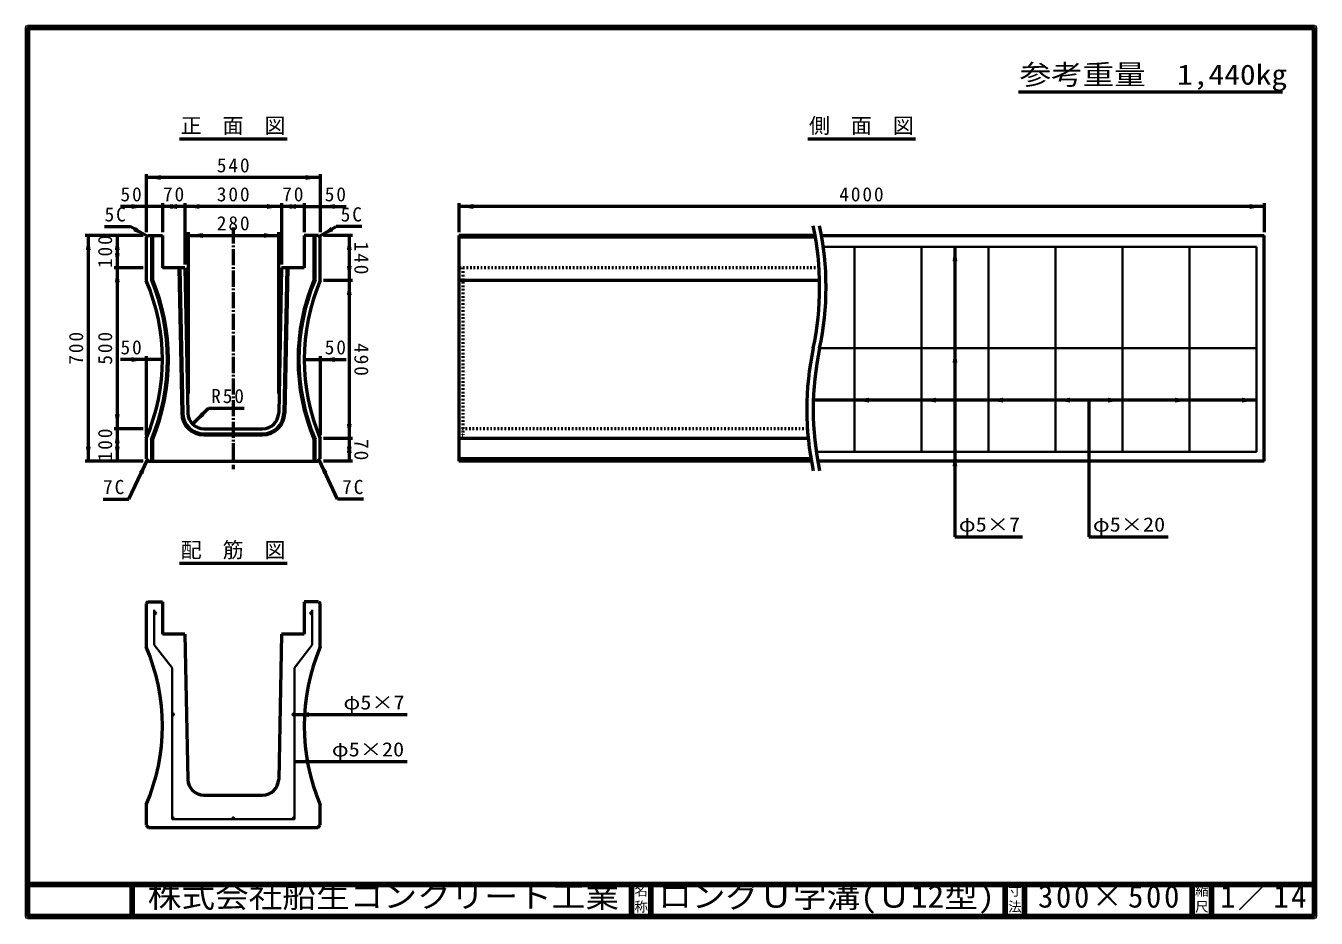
# Model space of a CAD drawing. Units: millimetres, scale not verified. Extents: x 100 to 4105, y 100 to 2870.
import ezdxf
from ezdxf.enums import TextEntityAlignment as Align

# ---------------------------------------------------------------- set-up
doc = ezdxf.new("R2010")
doc.units = ezdxf.units.MM
doc.header["$LTSCALE"] = 5
doc.linetypes.add('USER1', pattern=[13.4, 10, -1.2, 1, -1.2])
doc.linetypes.add('USER2', pattern=[2.2, 1, -1.2])
doc.layers.add('V-nasSTD', color=7, linetype='Continuous', lineweight=50)
doc.styles.add('ＭＳ ゴシック', font='')
doc.styles.get('ＭＳ ゴシック').set_extended_font_data('MS Gothic')

msp = doc.modelspace()

# ---------------------------------------------------------------- hatches: boundary and pattern name
at = {"layer": 'V-nasSTD'}
for points in [[(518.846, 2406.605), (473.846, 2399.105), (518.846, 2391.605)], [(968.846, 2391.605), (1013.846, 2399.105), (968.846, 2406.605)], [(428.846, 2301.605), (473.846, 2309.105), (428.846, 2316.605)], [(568.846, 2316.605), (523.846, 2309.105), (568.846, 2301.605)], [(548.846, 2301.605), (593.846, 2309.105), (548.846, 2316.605)], [(638.846, 2316.605), (593.846, 2309.105), (638.846, 2301.605)], [(848.846, 2301.605), (893.846, 2309.105), (848.846, 2316.605)], [(938.846, 2316.605), (893.846, 2309.105), (938.846, 2301.605)], [(918.846, 2301.605), (963.846, 2309.105), (918.846, 2316.605)], [(1058.846, 2301.605), (1013.846, 2309.105), (1058.846, 2316.605)], [(1488.846, 2316.605), (1443.846, 2309.105), (1488.846, 2301.605)], [(3898.846, 2301.605), (3943.846, 2309.105), (3898.846, 2316.605)], [(441.125, 2245.6), (476.346, 2216.605), (433.625, 2232.61)], [(1046.567, 2245.6), (1011.346, 2216.605), (1054.067, 2232.61)], [(286.346, 2174.105), (293.846, 2219.105), (301.346, 2174.105)], [(376.346, 2174.105), (383.846, 2219.105), (391.346, 2174.105)], [(648.845, 2226.605), (603.845, 2219.105), (648.845, 2211.605)], [(838.845, 2211.605), (883.845, 2219.105), (838.845, 2226.605)], [(1096.346, 2174.105), (1103.846, 2219.105), (1111.346, 2174.105)], [(391.346, 2164.105), (383.846, 2119.105), (376.346, 2164.105)], [(2976.346, 2139.105), (2983.846, 2184.105), (2991.346, 2139.105)], [(1111.346, 2124.105), (1103.846, 2079.105), (1096.346, 2124.105)], [(376.346, 2074.105), (383.846, 2119.105), (391.346, 2074.105)], [(1096.346, 2034.105), (1103.846, 2079.105), (1111.346, 2034.105)], [(2976.346, 1824.105), (2983.846, 1869.105), (2991.346, 1824.105)], [(428.846, 1841.605), (473.846, 1834.105), (428.846, 1826.605)], [(1058.846, 1841.605), (1013.846, 1834.105), (1058.846, 1826.605)], [(2716.846, 1700.605), (2671.846, 1708.105), (2716.846, 1715.605)], [(2924.846, 1700.605), (2879.846, 1708.105), (2924.846, 1715.605)], [(3132.846, 1700.605), (3087.846, 1708.105), (3132.846, 1715.605)], [(3340.846, 1700.605), (3295.846, 1708.105), (3340.846, 1715.605)], [(3458.846, 1715.605), (3503.846, 1708.105), (3458.846, 1700.605)], [(3666.846, 1715.605), (3711.846, 1708.105), (3666.846, 1700.605)], [(3874.846, 1715.605), (3919.846, 1708.105), (3874.846, 1700.605)], [(391.346, 1664.105), (383.846, 1619.105), (376.346, 1664.105)], [(644.372, 1670.521), (617.856, 1633.398), (654.979, 1659.914)], [(376.346, 1574.105), (383.846, 1619.105), (391.346, 1574.105)], [(1111.346, 1634.105), (1103.846, 1589.105), (1096.346, 1634.105)], [(301.346, 1564.105), (293.846, 1519.105), (286.346, 1564.105)], [(391.346, 1564.105), (383.846, 1519.105), (376.346, 1564.105)], [(1096.346, 1544.105), (1103.846, 1589.105), (1111.346, 1544.105)], [(1111.346, 1564.105), (1103.846, 1519.105), (1096.346, 1564.105)], [(477.346, 1522.605), (451.384, 1485.092), (464.954, 1478.699)], [(1010.346, 1522.605), (1036.308, 1485.092), (1022.738, 1478.699)], [(2976.346, 1502.105), (2983.846, 1547.105), (2991.346, 1502.105)], [(498.846, 1046.869, 1), (504.846, 1046.869, 1)], [(988.846, 1046.869, 1), (982.846, 1046.869, 1)], [(553.846, 731.869, 1), (559.846, 731.869, 1)], [(933.846, 731.869, 1), (927.846, 731.869, 1)], [(978.846, 739.369), (933.846, 731.869), (978.846, 724.369)], [(978.846, 593.611), (933.846, 586.111), (978.846, 578.611)], [(553.846, 409.869, 0.41421), (556.846, 406.869, 0.66818), (558.967, 411.99, 0.66818)], [(743.846, 406.869, 1), (743.846, 412.869, 1)], [(933.846, 409.869, 0.66818), (928.724, 411.99, 0.66818), (930.846, 406.869, 0.41421)]]:
    msp.add_hatch(color=256, dxfattribs=at).paths.add_polyline_path(points)

# ---------------------------------------------------------------- linework, layer by layer
at = {"layer": 'V-nasSTD', "lineweight": 100}
for p, q in [((105, 2865), (105, 105)), ((4100, 2865), (105, 2865)), ((4100, 105), (4100, 2865)), ((105, 205), (4100, 205)), ((430, 205), (430, 105)), ((1980, 205), (1980, 105)), ((2040, 205), (2040, 105)), ((3140, 205), (3140, 105)), ((3200, 205), (3200, 105)), ((3720, 205), (3720, 105)), ((3780, 205), (3780, 105)), ((105, 105), (4100, 105))]:
    msp.add_line(p, q, dxfattribs=at)
at = {"layer": 'V-nasSTD'}
for p, q in [((3180.536, 2664.753), (4000.536, 2664.753)), ((576.846, 2519.105), (910.846, 2519.105)), ((2526.846, 2519.105), (2860.846, 2519.105)), ((473.846, 2409.105), (473.846, 2229.105)), ((1013.846, 2409.105), (1013.846, 2229.105)), ((1013.846, 2399.105), (473.846, 2399.105)), ((473.846, 2309.105), (393.846, 2309.105)), ((523.846, 2309.105), (473.846, 2309.105)), ((523.846, 2319.105), (523.846, 2229.105)), ((593.846, 2309.105), (523.846, 2309.105)), ((593.846, 2319.105), (593.846, 2129.105)), ((893.846, 2309.105), (593.846, 2309.105)), ((893.846, 2319.105), (893.846, 2129.105)), ((963.846, 2309.105), (893.846, 2309.105)), ((963.846, 2319.105), (963.846, 2229.105)), ((963.846, 2309.105), (1013.846, 2309.105)), ((1013.846, 2309.105), (1093.846, 2309.105)), ((1443.846, 2319.105), (1443.846, 2229.105)), ((3943.846, 2309.105), (1443.846, 2309.105)), ((3943.846, 2319.105), (3943.846, 2229.105)), ((344.384, 2246.605), (424.384, 2246.605)), ((476.346, 2216.605), (424.384, 2246.605)), ((1011.346, 2216.605), (1063.307, 2246.605)), ((1143.307, 2246.605), (1063.307, 2246.605)), ((463.846, 2219.105), (283.846, 2219.105)), ((293.846, 2219.105), (293.846, 1519.105)), ((383.846, 2219.105), (383.846, 2119.105)), ((478.846, 2219.105), (473.846, 2214.105)), ((473.846, 2214.105), (473.846, 2079.105)), ((478.846, 2219.105), (523.846, 2219.105)), ((489.846, 2219.105), (489.846, 2082.349)), ((492.846, 2219.105), (492.846, 2082.952)), ((523.846, 2219.105), (523.846, 2119.105)), ((603.845, 2229.105), (603.845, 1729.105)), ((603.845, 2219.105), (883.845, 2219.105)), ((883.845, 2229.105), (883.845, 1729.105)), ((1008.846, 2219.105), (963.846, 2219.105)), ((963.846, 2219.105), (963.846, 2119.105)), ((994.846, 2082.952), (994.846, 2219.105)), ((997.846, 2082.349), (997.846, 2219.105)), ((1008.846, 2219.105), (1013.846, 2214.105)), ((1013.846, 2079.105), (1013.846, 2214.105)), ((1113.846, 2219.105), (1023.846, 2219.105)), ((1103.846, 2219.105), (1103.846, 2079.105)), ((1443.846, 2219.105), (1443.846, 1519.105)), ((2549.709, 2219.105), (1443.846, 2219.105)), ((2550.585, 2214.105), (1443.846, 2214.105)), ((2569.709, 2219.105), (3943.846, 2219.105)), ((3943.846, 1519.105), (3943.846, 2219.105)), ((2983.846, 2184.105), (2983.846, 1284.105)), ((463.846, 2119.105), (373.846, 2119.105)), ((383.846, 2119.105), (383.846, 1619.105)), ((593.846, 2119.105), (523.846, 2119.105)), ((574.842, 2119.105), (583.87, 1667.725)), ((577.843, 2119.105), (586.869, 1667.785)), ((593.846, 2119.105), (602.866, 1668.105)), ((893.846, 2119.105), (884.826, 1668.105)), ((963.846, 2119.105), (893.846, 2119.105)), ((909.849, 2119.105), (900.823, 1667.785)), ((912.85, 2119.105), (903.822, 1667.725)), ((1113.846, 2079.105), (1023.846, 2079.105)), ((1103.846, 2079.105), (1103.846, 1589.105)), ((2563.627, 2079.105), (1443.846, 2079.105)), ((473.846, 1844.105), (473.846, 1599.105)), ((1013.846, 1844.105), (1013.846, 1599.105)), ((473.846, 1834.105), (393.846, 1834.105)), ((523.846, 1834.105), (473.846, 1834.105)), ((963.846, 1834.105), (1013.846, 1834.105)), ((1013.846, 1834.105), (1093.846, 1834.105)), ((617.856, 1633.398), (667.353, 1682.895)), ((667.353, 1682.895), (777.353, 1682.895)), ((3919.846, 1708.105), (2544.307, 1708.105)), ((3399.846, 1708.105), (3399.846, 1284.105)), ((463.846, 1619.105), (373.846, 1619.105)), ((383.846, 1619.105), (383.846, 1519.105)), ((652.856, 1619.105), (834.836, 1619.105)), ((652.856, 1603.105), (834.836, 1603.105)), ((473.846, 1589.105), (473.846, 1526.105)), ((489.846, 1585.861), (489.846, 1519.105)), ((492.846, 1585.257), (492.846, 1519.105)), ((652.856, 1600.105), (834.836, 1600.105)), ((994.846, 1519.105), (994.846, 1585.257)), ((997.846, 1519.105), (997.846, 1585.861)), ((1013.846, 1526.105), (1013.846, 1589.105)), ((1113.846, 1589.105), (1023.846, 1589.105)), ((1103.846, 1589.105), (1103.846, 1519.105)), ((2528.295, 1589.105), (1443.846, 1589.105)), ((419.777, 1400.397), (477.346, 1522.605)), ((473.846, 1526.105), (480.846, 1519.105)), ((1006.846, 1519.105), (1013.846, 1526.105)), ((1067.914, 1400.397), (1010.346, 1522.605)), ((2536.764, 1526.105), (1443.846, 1526.105)), ((463.846, 1519.105), (283.846, 1519.105)), ((480.846, 1519.105), (1006.846, 1519.105)), ((1113.846, 1519.105), (1023.846, 1519.105)), ((2537.983, 1519.105), (1443.846, 1519.105)), ((3943.846, 1519.105), (2557.983, 1519.105)), ((339.777, 1400.397), (419.777, 1400.397)), ((1147.914, 1400.397), (1067.914, 1400.397)), ((2983.846, 1284.105), (3193.846, 1284.105)), ((3399.846, 1284.105), (3645.846, 1284.105)), ((576.846, 1201.869), (910.846, 1201.869)), ((478.846, 1081.869), (473.846, 1076.869)), ((478.846, 1081.869), (523.846, 1081.869)), ((523.846, 1081.869), (523.846, 981.869)), ((1008.846, 1081.869), (963.846, 1081.869)), ((963.846, 1081.869), (963.846, 981.869)), ((1008.846, 1081.869), (1013.846, 1076.869)), ((473.846, 1076.869), (473.846, 941.869)), ((1013.846, 941.869), (1013.846, 1076.869)), ((593.846, 981.869), (523.846, 981.869)), ((593.846, 981.869), (602.866, 530.869)), ((893.846, 981.869), (884.826, 530.869)), ((963.846, 981.869), (893.846, 981.869)), ((933.846, 731.869), (1283.846, 731.869)), ((933.846, 586.111), (1283.846, 586.111)), ((652.856, 481.869), (834.836, 481.869)), ((473.846, 451.869), (473.846, 388.869)), ((1013.846, 388.869), (1013.846, 451.869)), ((473.846, 388.869), (480.846, 381.869)), ((480.846, 381.869), (1006.846, 381.869)), ((1006.846, 381.869), (1013.846, 388.869))]:
    msp.add_line(p, q, dxfattribs=at)
at = {"layer": 'V-nasSTD', "linetype": 'USER1'}
msp.add_line((743.846, 2244.105), (743.846, 1494.105), dxfattribs=at)
at = {"layer": 'V-nasSTD', "lineweight": 35}
for p, q in [((2575.244, 2184.105), (3919.846, 2184.105)), ((2671.846, 2184.105), (2671.846, 1547.105)), ((2879.846, 2184.105), (2879.846, 1547.105)), ((3087.846, 2184.105), (3087.846, 1547.105)), ((3295.846, 2184.105), (3295.846, 1547.105)), ((3503.846, 2184.105), (3503.846, 1547.105)), ((3711.846, 2184.105), (3711.846, 1547.105)), ((3919.846, 2184.105), (3919.846, 1547.105)), ((3919.846, 1869.105), (2563.846, 1869.105)), ((3919.846, 1547.105), (2553.444, 1547.105)), ((498.846, 948.869), (498.846, 1056.869)), ((988.846, 948.869), (988.846, 1056.869)), ((498.846, 948.869), (553.846, 876.869)), ((988.846, 948.869), (933.846, 876.869)), ((553.846, 406.869), (553.846, 876.869)), ((933.846, 406.869), (933.846, 876.869)), ((553.846, 406.869), (933.846, 406.869))]:
    msp.add_line(p, q, dxfattribs=at)
at = {"layer": 'V-nasSTD', "linetype": 'USER2'}
for p, q in [((2561.871, 2119.105), (1443.846, 2119.105)), ((1456.346, 2119.105), (1456.346, 1600.105)), ((2525.82, 1619.105), (1443.846, 1619.105)), ((1443.846, 1600.105), (1456.346, 1600.105))]:
    msp.add_line(p, q, dxfattribs=at)
at = {"layer": 'V-nasSTD', "lineweight": 13}
msp.add_lwpolyline([(100, 100), (100, 2870), (4105, 2870), (4105, 100)], close=True, dxfattribs=at)
at = {"layer": 'V-nasSTD', "lineweight": 35}
for centre in [(501.846, 1046.869), (985.846, 1046.869), (556.846, 731.869), (930.846, 731.869), (556.846, 409.869), (743.846, 409.869), (930.846, 409.869)]:
    msp.add_circle(centre, 3, dxfattribs=at)
at = {"layer": 'V-nasSTD'}
for centre, radius, start, end in [((1651.346, 2059.105), 912.5, 347.98199, 12.01801), ((1671.346, 2059.105), 912.5, 347.98199, 12.01801), ((-101.404, 1834.105), 644.25, 337.27808, 22.72192), ((1589.096, 1834.105), 644.25, 157.27808, 202.72192), ((-101.404, 1834.105), 625.25, 336.93076, 23.06924), ((-101.404, 1834.105), 641.25, 337.22428, 22.77572), ((1589.096, 1834.105), 641.25, 157.22428, 202.77572), ((1589.096, 1834.105), 625.25, 156.93076, 203.06924), ((3436.346, 1679.105), 912.5, 167.98199, 192.01801), ((3456.346, 1679.105), 912.5, 167.98199, 192.01801), ((652.856, 1669.105), 69, 181.14576, 270), ((652.856, 1669.105), 66, 181.14576, 270), ((652.856, 1669.105), 50, 181.14576, 270), ((834.836, 1669.105), 50, 270, 358.85424), ((834.836, 1669.105), 66, 270, 358.85424), ((834.836, 1669.105), 69, 270, 358.85424), ((-101.404, 696.869), 625.25, 336.93076, 23.06924), ((1589.096, 696.869), 625.25, 156.93076, 203.06924), ((652.856, 531.869), 50, 181.14576, 270), ((834.836, 531.869), 50, 270, 358.85424)]:
    msp.add_arc(centre, radius, start, end, dxfattribs=at)

# ---------------------------------------------------------------- texts
at = {"layer": 'V-nasSTD', "style": 'ＭＳ ゴシック'}
for s, height, width, p in [('参考重量\u30001,440kg', 62.32, 1.15, (3184.536, 2749.753)), ('φ5×7', 43.99, 1.15, (2995.846, 1344.105)), ('φ5×20', 43.99, 1.15, (3411.846, 1344.105)), ('φ5×7', 43.99, 1.15, (1085.846, 791.869)), ('φ5×20', 43.99, 1.15, (1049.846, 646.111)), ('株式会社船生コンクリート工業', 69.65, 1.1, (478.25, 202.5)), ('ロングＵ字溝(Ｕ12型)', 69.65, 1.1, (2062.75, 202.5))]:
    msp.add_text(s, height=height, dxfattribs=dict(at, width=width)).set_placement(p, align=Align.TOP_LEFT)
for s, height, p in [('正\u3000面\u3000図', 47.65, (580.842, 2584.105)), ('側\u3000面\u3000図', 47.65, (2530.842, 2584.105)), ('配\u3000筋\u3000図', 47.65, (580.842, 1266.869)), ('名', 30.79, (1988.982, 200.999)), ('寸', 30.79, (3148.982, 200.999)), ('縮', 30.79, (3728.982, 200.999)), ('称', 30.79, (1988.976, 151.01)), ('法', 30.79, (3148.976, 151.01)), ('尺', 30.79, (3728.976, 151.01))]:
    msp.add_text(s, height=height, dxfattribs=at).set_placement(p, align=Align.TOP_LEFT)
at = {"layer": 'V-nasSTD', "attachment_point": 1, "style": 'ＭＳ ゴシック'}
for s, insert, char_height in [('\\T1.2;540', (692.859, 2459.105), 43.99), ('\\T1.2;50', (393.846, 2369.105), 43.99), ('\\T1.2;70', (525.846, 2369.105), 43.99), ('\\T1.2;300', (692.859, 2369.105), 43.99), ('\\T1.2;70', (895.846, 2369.105), 43.99), ('\\T1.2;50', (1027.846, 2369.105), 43.99), ('\\T1.2;4000', (2624.74, 2369.105), 43.99), ('\\T1.2;5C', (344.384, 2306.605), 43.99), ('\\T1.2;5C', (1077.307, 2306.605), 43.99), ('\\T1.2;280', (692.859, 2279.105), 43.99), ('\\T1.2;50', (393.846, 1894.105), 43.99), ('\\T1.2;50', (1027.846, 1894.105), 43.99), ('\\T1.2;R50', (675.353, 1742.895), 43.99), ('\\T1.2;7C', (339.777, 1460.397), 43.99), ('\\T1.2;7C', (1081.914, 1460.397), 43.99), ('\\T1.18;300×500', (3241.581, 202.508), 69.65), ('\\T1.16;1／14', (3807.033, 202.582), 69.65)]:
    msp.add_mtext(s, dxfattribs=dict(at, insert=insert, char_height=char_height))
at = {"layer": 'V-nasSTD', "char_height": 43.99, "attachment_point": 1, "style": 'ＭＳ ゴシック'}
for s, insert, rotation in [('\\T1.2;100', (323.846, 2118.092), 90), ('\\T1.2;140', (1163.846, 2200.092), 270), ('\\T1.2;700', (233.846, 1818.092), 90), ('\\T1.2;500', (323.846, 1818.092), 90), ('\\T1.2;490', (1163.846, 1885.092), 270), ('\\T1.2;100', (323.846, 1518.092), 90), ('\\T1.2;70', (1163.846, 1587.118), 270)]:
    msp.add_mtext(s, dxfattribs=dict(at, insert=insert, rotation=rotation))

doc.saveas('drawing.dxf')
